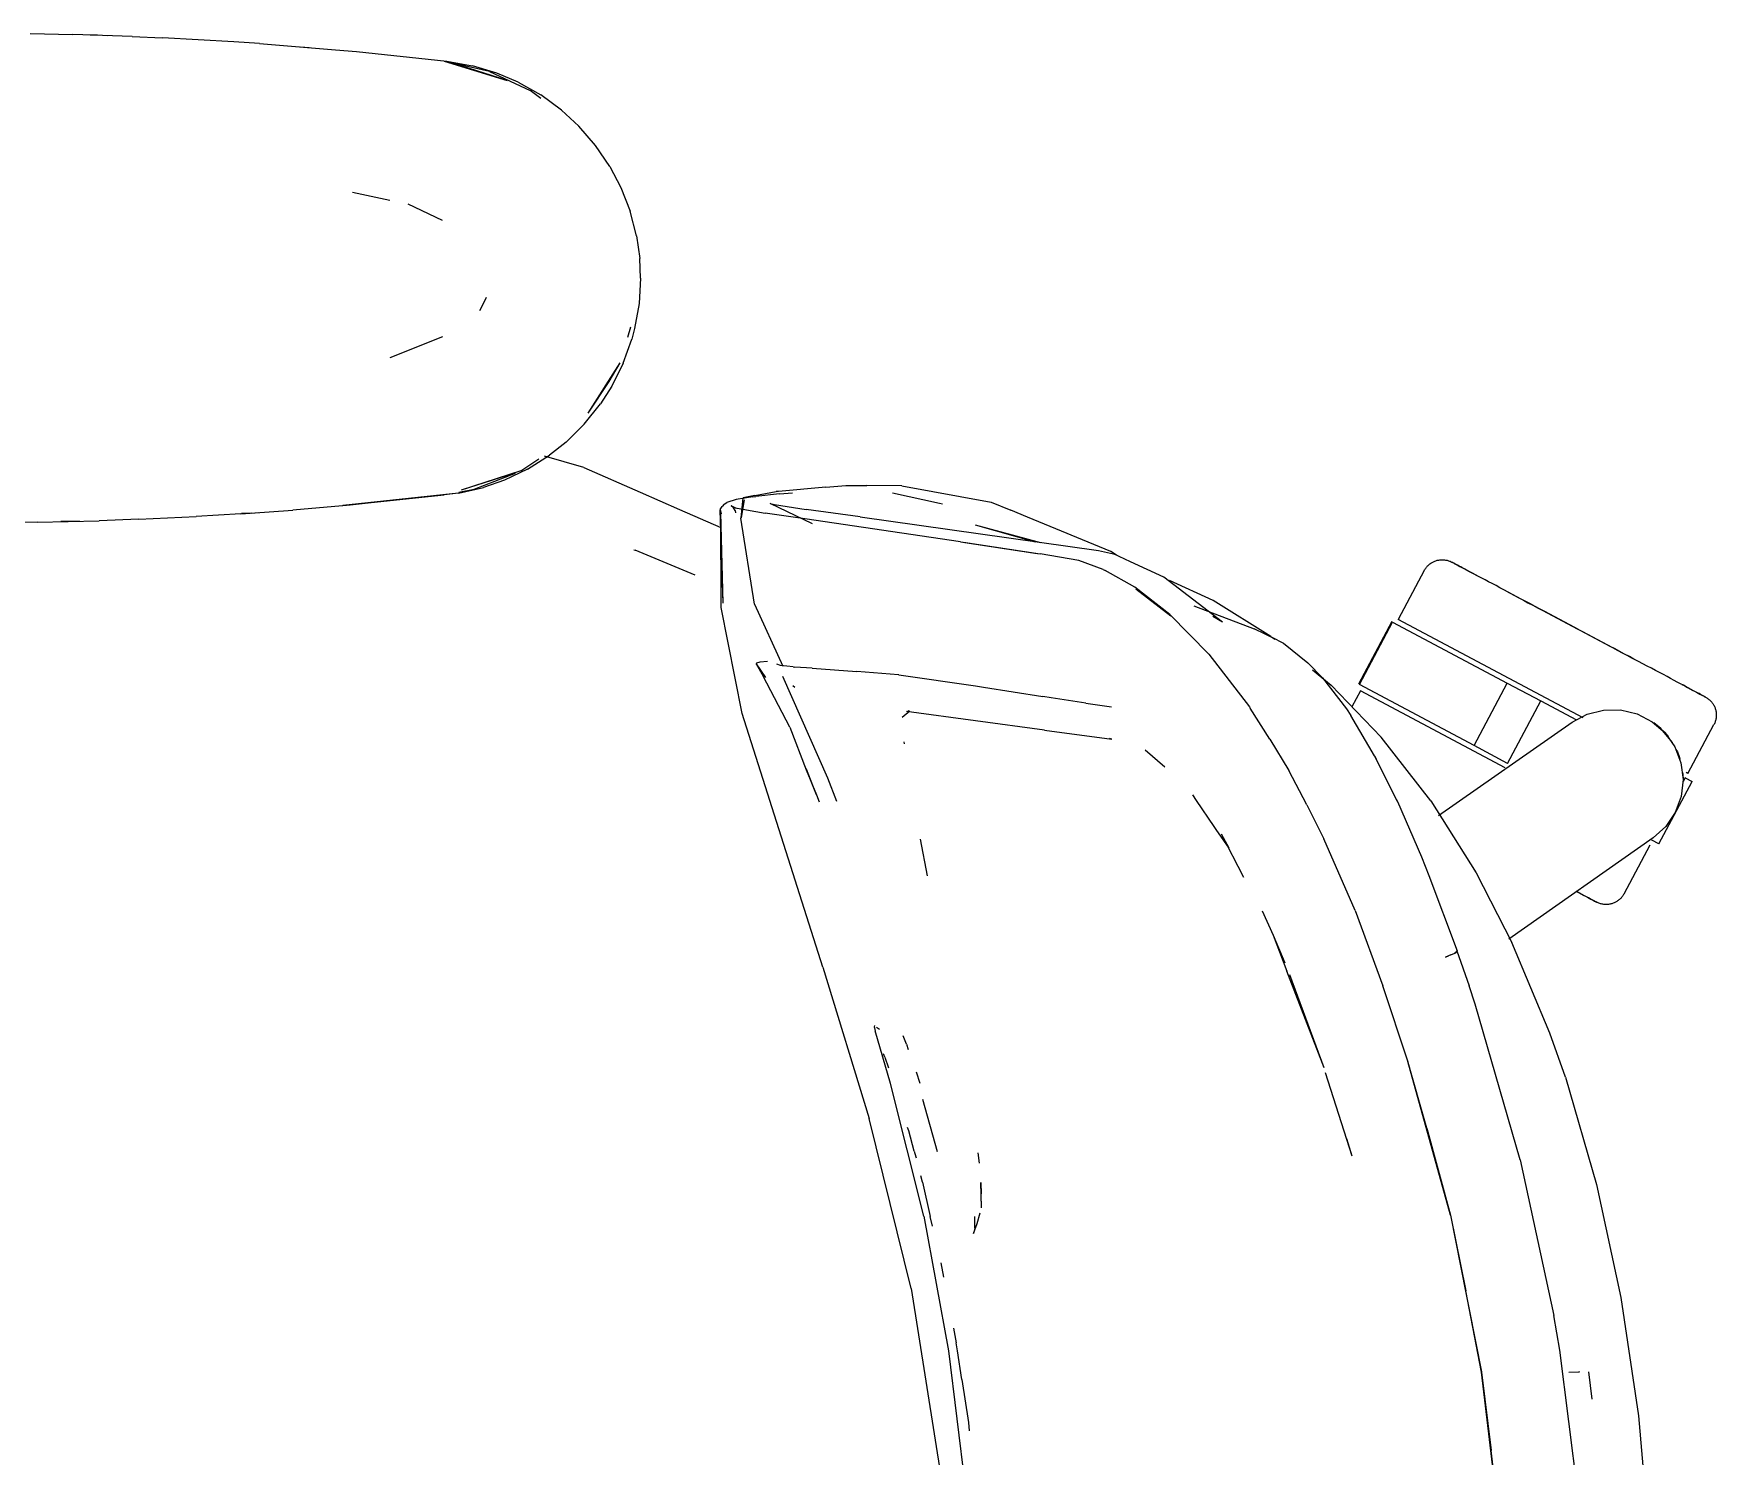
# Model space of a CAD drawing. Header units: millimetres. Extents: x 79795 to 317870, y -36033 to 97293.
# Drawn here: x 223622.6 to 223956, y 20010.4 to 20292.2 of the extents above; entities that cross this region are included whole.
import ezdxf

# ---------------------------------------------------------------- set-up
doc = ezdxf.new("R2010")
doc.units = ezdxf.units.MM
doc.header["$MEASUREMENT"] = 0
doc.layers.add('G-IMPT', color=8, linetype='CONTINUOUS', lineweight=9)
doc.layers.add('I-FURN', color=8, linetype='CONTINUOUS', lineweight=9)

msp = doc.modelspace()

# ---------------------------------------------------------------- linework, layer by layer
at = {"layer": 'G-IMPT'}
for p, q in [((223621.95, 20292.16), (223630.36, 20291.99)), ((223642.12, 20291.6), (223630.36, 20291.99)), ((223635.3, 20291.85), (223633.8, 20291.87)), ((223637.24, 20291.74), (223635.3, 20291.85)), ((223642.12, 20291.6), (223648.15, 20291.35)), ((223662.29, 20290.54), (223648.15, 20291.35)), ((223667.37, 20290.21), (223662.29, 20290.54)), ((223667.37, 20290.21), (223682.43, 20288.97)), ((223675.56, 20289.56), (223677.23, 20289.4)), ((223682.43, 20288.97), (223686.56, 20288.62)), ((223686.56, 20288.62), (223704.49, 20286.72)), ((223703.97, 20286.72), (223716.44, 20282.88)), ((223703.97, 20286.72), (223707.29, 20285.8)), ((223704.49, 20286.72), (223709.53, 20285.82)), ((223712.94, 20284.67), (223704.54, 20286.59)), ((223716.44, 20282.88), (223707.29, 20285.8)), ((223714.39, 20284.35), (223709.53, 20285.82)), ((223712.94, 20284.67), (223721.01, 20280.93)), ((223718.63, 20282.54), (223714.39, 20284.35)), ((223718.63, 20282.54), (223723.07, 20280.03)), ((223723.12, 20279.34), (223721.01, 20280.93)), ((223727.16, 20277.04), (223723.07, 20280.03)), ((223727.16, 20277.04), (223730.59, 20273.87)), ((223733.92, 20270.03), (223730.59, 20273.87)), ((223736.75, 20265.87), (223733.92, 20270.03)), ((223736.75, 20265.87), (223738.94, 20261.7)), ((223685.77, 20260.75), (223693.21, 20259.17)), ((223738.94, 20261.7), (223740.77, 20256.99)), ((223703.6, 20255.14), (223696.82, 20258.41)), ((223742.03, 20252.12), (223740.77, 20256.99)), ((223742.03, 20252.12), (223742.68, 20247.61)), ((223742.85, 20243.76), (223742.68, 20247.61)), ((223742.85, 20243.76), (223742.55, 20238.72)), ((223712.24, 20239.94), (223711.22, 20237.72)), ((223711.22, 20237.72), (223710.92, 20237.26)), ((223742.55, 20238.72), (223741.68, 20233.77)), ((223740.31, 20232.08), (223740.93, 20234.11)), ((223741.68, 20233.77), (223741.11, 20231.65)), ((223693.27, 20228.05), (223703.7, 20232.19)), ((223739.4, 20226.87), (223741.11, 20231.65)), ((223738.75, 20226.97), (223732.43, 20217.02)), ((223738.75, 20226.97), (223736.59, 20223.29)), ((223739.4, 20226.87), (223737.16, 20222.36)), ((223736.59, 20223.29), (223732.43, 20217.02)), ((223737.16, 20222.36), (223734.89, 20218.82)), ((223731.7, 20214.84), (223734.89, 20218.82)), ((223731.7, 20214.84), (223728.1, 20211.29)), ((223728.1, 20211.29), (223724.79, 20208.67)), ((223719.14, 20205.55), (223722.72, 20207.97)), ((223720.47, 20205.94), (223724.79, 20208.67)), ((223731.63, 20206.23), (223723.8, 20208.48)), ((223719.14, 20205.55), (223707.29, 20201.73)), ((223716.44, 20204.64), (223707.29, 20201.73)), ((223709.92, 20201.94), (223718.1, 20205.14)), ((223715.88, 20203.75), (223711.75, 20202.3)), ((223720.47, 20205.94), (223715.88, 20203.75)), ((223719.14, 20205.55), (223716.44, 20204.64)), ((223731.63, 20206.23), (223742.75, 20201.37)), ((223706.79, 20201.15), (223683.84, 20198.69)), ((223683.84, 20198.69), (223703.97, 20200.81)), ((223706.79, 20201.15), (223685.35, 20198.79)), ((223706.79, 20201.15), (223703.97, 20200.81)), ((223706.79, 20201.15), (223711.75, 20202.3)), ((223706.87, 20201.36), (223709.92, 20201.94)), ((223742.75, 20201.37), (223750.58, 20197.95)), ((223761.79, 20199.87), (223759.92, 20199.32)), ((223765.06, 20200.41), (223761.79, 20199.87)), ((223763.39, 20199.81), (223762.7, 20196.23)), ((223762.77, 20196.27), (223763.15, 20200.22)), ((223763.39, 20199.81), (223762.77, 20196.27)), ((223765.48, 20200.67), (223763.15, 20200.22)), ((223765.06, 20200.41), (223765.68, 20200.49)), ((223765.48, 20200.67), (223769.73, 20201.48)), ((223770.36, 20201), (223765.68, 20200.49)), ((223770.2, 20201.52), (223769.73, 20201.48)), ((223779.52, 20202.33), (223770.2, 20201.52)), ((223770.36, 20201), (223772.96, 20201.22)), ((223779.52, 20202.33), (223783.48, 20202.67)), ((223783.48, 20202.67), (223787.65, 20202.67)), ((223794.61, 20202.64), (223787.65, 20202.67)), ((223792.75, 20201.23), (223802.06, 20199.19)), ((223794.61, 20202.64), (223812.31, 20199.4)), ((223643.49, 20195.98), (223654.8, 20196.52)), ((223663.67, 20197.08), (223654.8, 20196.52)), ((223663.67, 20197.08), (223673.96, 20197.81)), ((223665.71, 20197.22), (223663.81, 20197.13)), ((223665.71, 20197.22), (223667.13, 20197.35)), ((223685.35, 20198.79), (223673.96, 20197.81)), ((223750.58, 20197.95), (223758.75, 20194.38)), ((223758.62, 20197.93), (223759.01, 20198.51)), ((223758.62, 20197.93), (223758.81, 20197.07)), ((223759.23, 20179.37), (223758.64, 20197.82)), ((223758.64, 20197.82), (223758.74, 20197.35)), ((223759.23, 20179.37), (223758.74, 20197.35)), ((223758.79, 20178.49), (223758.74, 20197.35)), ((223758.74, 20197.35), (223758.78, 20197.18)), ((223758.81, 20197.07), (223758.78, 20197.18)), ((223759.38, 20199), (223759.01, 20198.51)), ((223759.38, 20199), (223759.92, 20199.32)), ((223761.28, 20198.28), (223760.77, 20198.68)), ((223761.87, 20198.12), (223760.77, 20198.68)), ((223761.87, 20198.12), (223761.25, 20198.29)), ((223761.25, 20198.29), (223767.52, 20197.18)), ((223761.6, 20197.74), (223761.28, 20198.28)), ((223761.6, 20197.74), (223761.67, 20197.24)), ((223775.37, 20196.07), (223767.52, 20197.18)), ((223776.92, 20195.08), (223768.49, 20199.09)), ((223768.49, 20199.09), (223769.35, 20198.94)), ((223769.35, 20198.94), (223774.37, 20198.11)), ((223774.37, 20198.11), (223775.67, 20197.89)), ((223786.34, 20196.45), (223775.67, 20197.89)), ((223786.34, 20196.45), (223833.55, 20189.78)), ((223802.06, 20199.19), (223802.63, 20199.03)), ((223812.31, 20199.4), (223816.17, 20197.81)), ((223819.53, 20196.42), (223816.17, 20197.81)), ((223835.99, 20189.62), (223819.53, 20196.42)), ((223623.31, 20195.39), (223617.84, 20195.32)), ((223623.31, 20195.39), (223635.61, 20195.68)), ((223630.08, 20195.53), (223628.01, 20195.53)), ((223631.74, 20195.61), (223630.08, 20195.53)), ((223643.49, 20195.98), (223635.61, 20195.68)), ((223765.42, 20179.19), (223762.7, 20196.23)), ((223806.25, 20191.51), (223775.37, 20196.07)), ((223809.13, 20194.91), (223821.02, 20191.55)), ((223809.13, 20194.91), (223822.08, 20191.4)), ((223741.52, 20189.95), (223741.79, 20189.84)), ((223753.65, 20184.92), (223741.79, 20189.84)), ((223806.25, 20191.51), (223821.43, 20189.18)), ((223806.85, 20191.42), (223822.01, 20189.12)), ((223806.85, 20191.42), (223821.43, 20189.18)), ((223833.55, 20189.78), (223836.54, 20189.13)), ((223837.16, 20188.85), (223835.99, 20189.62)), ((223829.68, 20187.82), (223822.01, 20189.12)), ((223834.47, 20186.06), (223829.68, 20187.82)), ((223839.91, 20187.57), (223836.54, 20189.13)), ((223846.48, 20184.5), (223839.91, 20187.57)), ((223834.47, 20186.06), (223834.9, 20185.85)), ((223840.73, 20182.56), (223834.9, 20185.85)), ((223858.13, 20175.59), (223846.48, 20184.5)), ((223856.25, 20179.88), (223847.62, 20183.86)), ((223847.7, 20177.14), (223840.73, 20182.56)), ((223840.96, 20182.24), (223847.91, 20176.84)), ((223840.96, 20182.24), (223844.33, 20179.65)), ((223847.91, 20176.84), (223844.33, 20179.65)), ((223867.69, 20172.75), (223856.25, 20179.88)), ((223762.98, 20157.53), (223758.79, 20178.49)), ((223765.42, 20179.19), (223771, 20166.89)), ((223847.7, 20177.14), (223855.43, 20169.24)), ((223852.48, 20178.82), (223864.39, 20174.31)), ((223858.13, 20175.59), (223856.18, 20176.7)), ((223866.61, 20173.24), (223864.39, 20174.31)), ((223869.05, 20172.06), (223866.61, 20173.24)), ((223867.69, 20172.75), (223868.46, 20172.25)), ((223869.05, 20172.06), (223870.19, 20171.45)), ((223870.19, 20171.45), (223875.05, 20167.58)), ((223765.78, 20167.38), (223765.75, 20167.21)), ((223765.81, 20167.51), (223765.78, 20167.38)), ((223765.78, 20167.38), (223767.62, 20164.67)), ((223765.78, 20167.38), (223767.13, 20164.92)), ((223766.5, 20167.66), (223765.81, 20167.51)), ((223768.02, 20167.82), (223766.5, 20167.66)), ((223769.76, 20167.34), (223770.53, 20167.07)), ((223770.6, 20167.04), (223770.53, 20167.07)), ((223773.06, 20166.76), (223770.6, 20167.04)), ((223773.06, 20166.76), (223773.43, 20166.72)), ((223776.84, 20166.47), (223773.43, 20166.72)), ((223776.84, 20166.47), (223785.68, 20165.83)), ((223855.43, 20169.24), (223863.45, 20158.81)), ((223877.95, 20164.56), (223875.05, 20167.58)), ((223772.41, 20154.81), (223767.13, 20164.92)), ((223779.96, 20144.71), (223771.04, 20164.87)), ((223773.41, 20162.7), (223772.98, 20162.97)), ((223793.92, 20165.21), (223785.68, 20165.83)), ((223794, 20165.2), (223793.92, 20165.21)), ((223794, 20165.2), (223809.22, 20162.99)), ((223809.22, 20162.99), (223810.77, 20162.75)), ((223875.94, 20166.14), (223879.62, 20163.14)), ((223877.95, 20164.56), (223882.66, 20158.43)), ((223879.62, 20163.14), (223889.57, 20152.85)), ((223810.77, 20162.75), (223822.54, 20160.88)), ((223824.2, 20160.62), (223822.54, 20160.88)), ((223831.04, 20159.56), (223824.2, 20160.62)), ((223778.97, 20107.29), (223762.98, 20157.53)), ((223794.66, 20156.82), (223796.22, 20158.07)), ((223795.52, 20157.94), (223795.78, 20157.99)), ((223822.85, 20154.2), (223795.52, 20157.94)), ((223796.01, 20158.03), (223795.78, 20157.99)), ((223831.04, 20159.56), (223836.11, 20158.81)), ((223863.45, 20158.81), (223863.62, 20158.55)), ((223867.5, 20152.45), (223863.62, 20158.55)), ((223882.66, 20158.43), (223883.52, 20157.14)), ((223888.26, 20149.14), (223883.52, 20157.14)), ((223772.41, 20154.81), (223775.66, 20146.34)), ((223822.85, 20154.2), (223836.21, 20152.42)), ((223795.02, 20151.88), (223795.06, 20151.53)), ((223836.21, 20152.42), (223835.73, 20152.57)), ((223846.7, 20146.92), (223842.8, 20150.26)), ((223867.5, 20152.45), (223871.27, 20146.22)), ((223899.38, 20140.25), (223889.57, 20152.85)), ((223777.68, 20141.44), (223775.66, 20146.55)), ((223775.66, 20146.55), (223777.06, 20143.01)), ((223775.66, 20146.34), (223777.68, 20141.44)), ((223892.56, 20140.53), (223888.26, 20149.14)), ((223892.78, 20140.09), (223888.26, 20149.14)), ((223888.26, 20149.14), (223888.56, 20148.54)), ((223892.78, 20140.09), (223888.56, 20148.54)), ((223781.7, 20140.12), (223779.96, 20144.71)), ((223874.84, 20139.43), (223871.27, 20146.22)), ((223777.68, 20141.44), (223778.24, 20140.03)), ((223852.98, 20140.29), (223852.23, 20141.39)), ((223856.47, 20135.16), (223852.98, 20140.29)), ((223892.56, 20140.53), (223892.78, 20140.09)), ((223892.78, 20140.09), (223897.56, 20129.13)), ((223899.38, 20140.25), (223908.35, 20125.95)), ((223874.84, 20139.43), (223878.23, 20132.71)), ((223856.87, 20134.58), (223856.47, 20135.16)), ((223859.42, 20130.82), (223856.87, 20134.58)), ((223859.42, 20130.82), (223857.92, 20133.6)), ((223862.33, 20125.07), (223857.92, 20133.6)), ((223799.69, 20125.4), (223798.28, 20132.66)), ((223884.41, 20118.48), (223878.23, 20132.71)), ((223897.56, 20129.13), (223899.03, 20125.45)), ((223899.03, 20125.45), (223904.61, 20110.49)), ((223908.35, 20125.95), (223915.45, 20112.17)), ((223865.98, 20118.45), (223868.17, 20113.6)), ((223884.41, 20118.48), (223889.87, 20103.6)), ((223868.17, 20113.6), (223870.48, 20108.16)), ((223868.17, 20113.6), (223870.9, 20106.52)), ((223903.34, 20109.71), (223902.28, 20109.28)), ((223903.34, 20109.71), (223902.88, 20109.51)), ((223903.34, 20109.71), (223904.17, 20110.09)), ((223903.34, 20109.71), (223903.99, 20109.99)), ((223903.99, 20109.99), (223904.17, 20110.09)), ((223904.57, 20110.36), (223904.17, 20110.09)), ((223904.17, 20110.09), (223904.56, 20110.31)), ((223904.57, 20110.36), (223904.56, 20110.31)), ((223904.61, 20110.49), (223904.57, 20110.36)), ((223904.57, 20110.36), (223904.57, 20110.49)), ((223904.57, 20110.49), (223906.98, 20103.56)), ((223922.96, 20094.2), (223915.45, 20112.17)), ((223778.97, 20107.29), (223788.16, 20077.31)), ((223871.56, 20104.79), (223870.9, 20106.52)), ((223902.28, 20109.28), (223902.88, 20109.51)), ((223878.28, 20087.35), (223871.46, 20105.75)), ((223878.28, 20087.35), (223871.56, 20104.79)), ((223894.87, 20088.68), (223889.87, 20103.6)), ((223908.17, 20099.95), (223906.98, 20103.56)), ((223917.11, 20069.12), (223908.17, 20099.95)), ((223789.2, 20095.72), (223789.12, 20095.49)), ((223789.12, 20095.49), (223789.17, 20095.26)), ((223789.17, 20095.26), (223789.25, 20094.96)), ((223789.25, 20094.96), (223789.31, 20094.69)), ((223792.39, 20084.27), (223789.31, 20094.69)), ((223790.21, 20094.95), (223789.6, 20095.33)), ((223790.21, 20094.95), (223790, 20095.1)), ((223795.51, 20092.02), (223794.9, 20093.68)), ((223926.04, 20085.47), (223922.96, 20094.2)), ((223791.23, 20089.46), (223790.98, 20090.12)), ((223795.51, 20092.02), (223795.89, 20091.01)), ((223791.23, 20089.46), (223791.97, 20087.37)), ((223798.23, 20084.26), (223797.5, 20086.47)), ((223883.81, 20069.87), (223878.55, 20086.36)), ((223898.6, 20075.43), (223894.83, 20088.6)), ((223903.26, 20058.19), (223894.83, 20088.6)), ((223903.26, 20058.19), (223894.87, 20088.68)), ((223798.93, 20057.95), (223792.39, 20084.27)), ((223926.04, 20085.47), (223932.21, 20064.22)), ((223798.67, 20081.17), (223801.58, 20070.77)), ((223796.47, 20043.63), (223788.16, 20077.31)), ((223795.97, 20074.84), (223795.76, 20075.53)), ((223797.08, 20070.84), (223795.97, 20074.84)), ((223883.81, 20069.87), (223882.73, 20073.31)), ((223898.6, 20075.43), (223903.26, 20058.19)), ((223797.08, 20070.84), (223797.4, 20069.7)), ((223797.4, 20069.7), (223797.45, 20069.52)), ((223809.96, 20068.45), (223809.74, 20070.54)), ((223917.11, 20069.12), (223923.78, 20038.33)), ((223798.7, 20064.68), (223798.36, 20065.98)), ((223798.7, 20064.68), (223800.25, 20057.93)), ((223810.36, 20059.6), (223810.27, 20064.65)), ((223810.27, 20064.65), (223810.35, 20062.38)), ((223932.21, 20064.22), (223937.02, 20041.86)), ((223810.36, 20059.6), (223810.35, 20062.38)), ((223798.93, 20057.95), (223803.86, 20031.28)), ((223800.71, 20055.96), (223800.25, 20057.93)), ((223808.82, 20054.54), (223809.51, 20056.49)), ((223809.04, 20055.59), (223809.07, 20057.89)), ((223809.08, 20057.75), (223809.07, 20057.89)), ((223809.51, 20056.49), (223810.11, 20058.65)), ((223903.26, 20058.19), (223909.43, 20027.06)), ((223903.26, 20058.19), (223906.33, 20043.16)), ((223903.26, 20058.19), (223909.43, 20027.14)), ((223809.04, 20055.59), (223808.82, 20054.54)), ((223802.91, 20045.91), (223802.37, 20048.72)), ((223796.47, 20043.63), (223802.47, 20005.72)), ((223909.43, 20027.06), (223906.33, 20043.16)), ((223937.02, 20041.86), (223940.52, 20018.44)), ((223924.97, 20031.41), (223923.78, 20038.33)), ((223804.83, 20035.81), (223805.39, 20032.9)), ((223803.86, 20031.28), (223807.16, 20004.36)), ((223805.63, 20031.28), (223805.39, 20032.9)), ((223806.49, 20025.65), (223805.63, 20031.28)), ((223928.78, 20001.24), (223924.97, 20031.41)), ((223913.25, 19995.55), (223909.43, 20027.14)), ((223913.22, 19995.51), (223909.43, 20027.06)), ((223909.43, 20027.06), (223911.37, 20011.58)), ((223926.76, 20027.1), (223928.85, 20027.17)), ((223928.85, 20027.17), (223928.74, 20027.17)), ((223930.61, 20027.14), (223931.26, 20021.73)), ((223806.49, 20025.65), (223807.78, 20017.13)), ((223807.78, 20017.13), (223807.96, 20015.47)), ((223940.52, 20018.44), (223942.78, 19992.87)), ((223913.22, 19995.51), (223911.37, 20011.58))]:
    msp.add_line(p, q, dxfattribs=at)
at = {"layer": 'I-FURN'}
for p, q in [((223898.34, 20186.25), (223898.44, 20186.38)), ((223898.44, 20186.38), (223898.54, 20186.5)), ((223898.54, 20186.5), (223898.64, 20186.63)), ((223898.64, 20186.63), (223898.75, 20186.75)), ((223898.75, 20186.75), (223898.87, 20186.86)), ((223898.87, 20186.86), (223898.98, 20186.97)), ((223898.98, 20186.97), (223899.11, 20187.07)), ((223899.11, 20187.07), (223899.23, 20187.17)), ((223899.23, 20187.17), (223899.37, 20187.27)), ((223899.37, 20187.27), (223899.5, 20187.35)), ((223899.5, 20187.35), (223899.64, 20187.44)), ((223899.64, 20187.44), (223899.78, 20187.51)), ((223899.78, 20187.51), (223899.92, 20187.59)), ((223899.92, 20187.59), (223900.07, 20187.65)), ((223900.07, 20187.65), (223900.22, 20187.71)), ((223900.22, 20187.71), (223900.37, 20187.77)), ((223900.37, 20187.77), (223900.53, 20187.81)), ((223900.53, 20187.81), (223900.68, 20187.86)), ((223900.68, 20187.86), (223900.84, 20187.89)), ((223900.84, 20187.89), (223901, 20187.92)), ((223901, 20187.92), (223901.16, 20187.94)), ((223901.16, 20187.94), (223901.32, 20187.96)), ((223901.32, 20187.96), (223901.48, 20187.97)), ((223901.48, 20187.97), (223901.64, 20187.97)), ((223901.64, 20187.97), (223901.8, 20187.97)), ((223901.8, 20187.97), (223901.96, 20187.96)), ((223901.96, 20187.96), (223902.12, 20187.95)), ((223902.12, 20187.95), (223902.28, 20187.92)), ((223902.28, 20187.92), (223902.44, 20187.9)), ((223902.44, 20187.9), (223902.6, 20187.86)), ((223902.6, 20187.86), (223902.75, 20187.82)), ((223902.75, 20187.82), (223902.91, 20187.77)), ((223902.91, 20187.77), (223903.06, 20187.72)), ((223903.06, 20187.72), (223903.21, 20187.66)), ((223903.21, 20187.66), (223903.36, 20187.59)), ((223903.36, 20187.59), (223903.5, 20187.52)), ((223903.5, 20187.52), (223903.54, 20187.5)), ((223903.54, 20187.5), (223903.56, 20187.49)), ((223903.55, 20187.5), (223903.54, 20187.5)), ((223903.59, 20187.48), (223903.55, 20187.5)), ((223903.56, 20187.49), (223903.62, 20187.46)), ((223903.67, 20187.43), (223903.59, 20187.48)), ((223903.62, 20187.46), (223903.72, 20187.41)), ((223903.79, 20187.37), (223903.67, 20187.43)), ((223903.72, 20187.41), (223903.86, 20187.33)), ((223903.95, 20187.28), (223903.79, 20187.37)), ((223903.86, 20187.33), (223904.04, 20187.24)), ((223904.15, 20187.18), (223903.95, 20187.28)), ((223904.04, 20187.24), (223904.26, 20187.12)), ((223904.4, 20187.05), (223904.15, 20187.18)), ((223904.26, 20187.12), (223904.52, 20186.98)), ((223904.67, 20186.9), (223904.4, 20187.05)), ((223904.52, 20186.98), (223904.82, 20186.82)), ((223904.99, 20186.73), (223904.67, 20186.9)), ((223904.82, 20186.82), (223905.15, 20186.65)), ((223905.35, 20186.54), (223904.99, 20186.73)), ((223905.15, 20186.65), (223905.52, 20186.45)), ((223905.74, 20186.33), (223905.35, 20186.54)), ((223905.52, 20186.45), (223905.93, 20186.23)), ((223906.17, 20186.1), (223905.74, 20186.33)), ((223898.09, 20185.84), (223892.94, 20176.15)), ((223898.09, 20185.84), (223898.17, 20185.98)), ((223898.17, 20185.98), (223898.25, 20186.11)), ((223898.25, 20186.11), (223898.34, 20186.25)), ((223905.93, 20186.23), (223906.38, 20185.99)), ((223906.64, 20185.86), (223906.17, 20186.1)), ((223906.38, 20185.99), (223906.86, 20185.74)), ((223907.14, 20185.59), (223906.64, 20185.86)), ((223906.86, 20185.74), (223907.38, 20185.46)), ((223907.67, 20185.3), (223907.14, 20185.59)), ((223907.38, 20185.46), (223907.93, 20185.17)), ((223908.24, 20185), (223907.67, 20185.3)), ((223907.93, 20185.17), (223908.51, 20184.86)), ((223908.84, 20184.68), (223908.24, 20185)), ((223909.48, 20184.35), (223908.84, 20184.68)), ((223910.14, 20183.99), (223909.48, 20184.35)), ((223910.84, 20183.62), (223910.14, 20183.99)), ((223911.56, 20183.24), (223910.84, 20183.62)), ((223912.31, 20182.84), (223911.56, 20183.24)), ((223913.08, 20182.43), (223912.31, 20182.84)), ((223913.88, 20182), (223913.08, 20182.43)), ((223914.71, 20181.56), (223913.88, 20182)), ((223914.26, 20181.8), (223915.1, 20181.36)), ((223915.56, 20181.11), (223914.71, 20181.56)), ((223915.1, 20181.36), (223915.95, 20180.9)), ((223916.42, 20180.65), (223915.56, 20181.11)), ((223915.95, 20180.9), (223916.83, 20180.44)), ((223917.31, 20180.18), (223916.42, 20180.65)), ((223916.83, 20180.44), (223917.73, 20179.96)), ((223918.22, 20179.7), (223917.31, 20180.18)), ((223917.73, 20179.96), (223918.64, 20179.47)), ((223919.14, 20179.21), (223918.22, 20179.7)), ((223918.64, 20179.47), (223919.57, 20178.98)), ((223920.08, 20178.71), (223919.14, 20179.21)), ((223919.57, 20178.98), (223920.51, 20178.48)), ((223921.03, 20178.2), (223920.08, 20178.71)), ((223920.51, 20178.48), (223921.47, 20177.97)), ((223921.99, 20177.69), (223921.03, 20178.2)), ((223921.47, 20177.97), (223922.44, 20177.45)), ((223922.97, 20177.17), (223921.99, 20177.69)), ((223922.44, 20177.45), (223923.42, 20176.93)), ((223923.95, 20176.65), (223922.97, 20177.17)), ((223923.42, 20176.93), (223924.4, 20176.41)), ((223924.94, 20176.12), (223923.95, 20176.65)), ((223924.4, 20176.41), (223925.4, 20175.88)), ((223891.65, 20175.71), (223885.07, 20163.34)), ((223885.24, 20163.25), (223891.82, 20175.61)), ((223891.82, 20175.61), (223914.53, 20163.54)), ((223929.55, 20156.69), (223892.94, 20176.15)), ((223925.94, 20175.59), (223924.94, 20176.12)), ((223925.4, 20175.88), (223926.4, 20175.35)), ((223926.94, 20175.06), (223925.94, 20175.59)), ((223926.4, 20175.35), (223927.4, 20174.81)), ((223927.94, 20174.53), (223926.94, 20175.06)), ((223927.4, 20174.81), (223928.41, 20174.28)), ((223928.95, 20173.99), (223927.94, 20174.53)), ((223928.41, 20174.28), (223929.41, 20173.75)), ((223929.95, 20173.46), (223928.95, 20173.99)), ((223929.41, 20173.75), (223930.42, 20173.21)), ((223930.96, 20172.92), (223929.95, 20173.46)), ((223930.42, 20173.21), (223931.42, 20172.68)), ((223931.96, 20172.39), (223930.96, 20172.92)), ((223931.42, 20172.68), (223932.41, 20172.15)), ((223932.95, 20171.86), (223931.96, 20172.39)), ((223932.41, 20172.15), (223933.41, 20171.62)), ((223933.94, 20171.34), (223932.95, 20171.86)), ((223933.41, 20171.62), (223934.39, 20171.1)), ((223934.92, 20170.82), (223933.94, 20171.34)), ((223934.39, 20171.1), (223935.36, 20170.58)), ((223935.88, 20170.3), (223934.92, 20170.82)), ((223935.36, 20170.58), (223936.33, 20170.07)), ((223936.84, 20169.8), (223935.88, 20170.3)), ((223936.33, 20170.07), (223937.28, 20169.56)), ((223937.79, 20169.29), (223936.84, 20169.8)), ((223937.28, 20169.56), (223938.22, 20169.06)), ((223938.72, 20168.8), (223937.79, 20169.29)), ((223938.22, 20169.06), (223939.14, 20168.57)), ((223939.63, 20168.31), (223938.72, 20168.8)), ((223939.14, 20168.57), (223940.04, 20168.09)), ((223940.53, 20167.84), (223939.63, 20168.31)), ((223941.4, 20167.37), (223940.53, 20167.84)), ((223942.26, 20166.91), (223941.4, 20167.37)), ((223943.09, 20166.47), (223942.26, 20166.91)), ((223943.91, 20166.04), (223943.09, 20166.47)), ((223907.95, 20151.18), (223885.24, 20163.25)), ((223907.95, 20151.18), (223914.53, 20163.54)), ((223914.53, 20163.54), (223921.17, 20160.01)), ((223944.69, 20165.62), (223943.91, 20166.04)), ((223945.46, 20165.22), (223944.69, 20165.62)), ((223946.19, 20164.82), (223945.46, 20165.22)), ((223946.9, 20164.45), (223946.19, 20164.82)), ((223947.58, 20164.09), (223946.9, 20164.45)), ((223948.22, 20163.74), (223947.58, 20164.09)), ((223948.84, 20163.42), (223948.22, 20163.74)), ((223949.42, 20163.11), (223948.84, 20163.42)), ((223949.11, 20163.27), (223949.68, 20162.97)), ((223949.98, 20162.81), (223949.42, 20163.11)), ((223949.68, 20162.97), (223950.22, 20162.68)), ((223885.43, 20162.02), (223883.75, 20158.87)), ((223914.12, 20146.76), (223885.43, 20162.02)), ((223914.59, 20147.65), (223921.17, 20160.01)), ((223921.17, 20160.01), (223928.22, 20156.26)), ((223950.49, 20162.54), (223949.98, 20162.81)), ((223950.22, 20162.68), (223950.72, 20162.42)), ((223950.97, 20162.28), (223950.49, 20162.54)), ((223950.72, 20162.42), (223951.18, 20162.17)), ((223951.42, 20162.04), (223950.97, 20162.28)), ((223951.18, 20162.17), (223951.61, 20161.94)), ((223951.83, 20161.83), (223951.42, 20162.04)), ((223951.61, 20161.94), (223952.01, 20161.73)), ((223952.2, 20161.63), (223951.83, 20161.83)), ((223952.01, 20161.73), (223952.36, 20161.54)), ((223952.54, 20161.45), (223952.2, 20161.63)), ((223952.36, 20161.54), (223952.68, 20161.37)), ((223952.84, 20161.29), (223952.54, 20161.45)), ((223952.68, 20161.37), (223952.96, 20161.23)), ((223953.09, 20161.15), (223952.84, 20161.29)), ((223952.96, 20161.23), (223953.2, 20161.1)), ((223953.31, 20161.04), (223953.09, 20161.15)), ((223953.2, 20161.1), (223953.4, 20160.99)), ((223953.49, 20160.94), (223953.31, 20161.04)), ((223953.4, 20160.99), (223953.56, 20160.9)), ((223953.63, 20160.87), (223953.49, 20160.94)), ((223953.56, 20160.9), (223953.69, 20160.84)), ((223953.73, 20160.81), (223953.63, 20160.87)), ((223953.69, 20160.84), (223953.77, 20160.8)), ((223953.79, 20160.78), (223953.73, 20160.81)), ((223953.77, 20160.8), (223953.81, 20160.77)), ((223953.81, 20160.77), (223953.79, 20160.78)), ((223953.81, 20160.77), (223953.96, 20160.69)), ((223953.81, 20160.77), (223953.81, 20160.77)), ((223953.96, 20160.69), (223954.09, 20160.61)), ((223954.09, 20160.61), (223954.23, 20160.52)), ((223954.23, 20160.52), (223954.36, 20160.42)), ((223954.36, 20160.42), (223954.48, 20160.32)), ((223954.48, 20160.32), (223954.61, 20160.22)), ((223954.61, 20160.22), (223954.72, 20160.11)), ((223954.72, 20160.11), (223954.84, 20159.99)), ((223954.84, 20159.99), (223954.95, 20159.88)), ((223954.95, 20159.88), (223955.05, 20159.75)), ((223955.05, 20159.75), (223955.15, 20159.63)), ((223955.15, 20159.63), (223955.24, 20159.49)), ((223927.36, 20155.79), (223930.34, 20157.38)), ((223930.34, 20157.38), (223933.61, 20158.21)), ((223933.61, 20158.21), (223936.98, 20158.23)), ((223936.98, 20158.23), (223940.26, 20157.45)), ((223940.26, 20157.45), (223943.26, 20155.9)), ((223955.24, 20159.49), (223955.33, 20159.36)), ((223955.33, 20159.36), (223955.42, 20159.22)), ((223955.42, 20159.22), (223955.49, 20159.08)), ((223955.49, 20159.08), (223955.57, 20158.94)), ((223955.57, 20158.94), (223955.63, 20158.79)), ((223955.63, 20158.79), (223955.69, 20158.64)), ((223955.69, 20158.64), (223955.75, 20158.49)), ((223955.75, 20158.49), (223955.79, 20158.33)), ((223955.79, 20158.33), (223955.84, 20158.18)), ((223955.84, 20158.18), (223955.87, 20158.02)), ((223955.87, 20156.42), (223955.84, 20156.26)), ((223955.87, 20158.02), (223955.9, 20157.86)), ((223955.9, 20156.58), (223955.87, 20156.42)), ((223955.9, 20157.86), (223955.92, 20157.7)), ((223955.92, 20156.74), (223955.9, 20156.58)), ((223955.92, 20157.7), (223955.94, 20157.54)), ((223955.94, 20156.9), (223955.92, 20156.74)), ((223955.94, 20157.54), (223955.95, 20157.38)), ((223955.95, 20157.06), (223955.94, 20156.9)), ((223955.95, 20157.38), (223955.95, 20157.22)), ((223955.95, 20157.22), (223955.95, 20157.06)), ((223900.93, 20137.29), (223927.36, 20155.79)), ((223943.26, 20155.9), (223945.8, 20153.68)), ((223944.96, 20154.54), (223943.54, 20155.7)), ((223947.25, 20151.76), (223944.96, 20154.54)), ((223945.8, 20153.68), (223947.73, 20150.92)), ((223950.33, 20145.63), (223955.48, 20155.32)), ((223955.5, 20155.36), (223955.48, 20155.32)), ((223955.57, 20155.5), (223955.5, 20155.36)), ((223955.64, 20155.65), (223955.57, 20155.5)), ((223955.7, 20155.8), (223955.64, 20155.65)), ((223955.75, 20155.95), (223955.7, 20155.8)), ((223955.8, 20156.11), (223955.75, 20155.95)), ((223955.84, 20156.26), (223955.8, 20156.11)), ((223914.59, 20147.65), (223907.95, 20151.18)), ((223947.73, 20150.92), (223948.95, 20147.77)), ((223948.95, 20147.77), (223949.38, 20144.43)), ((223944.57, 20131.71), (223951.14, 20144.07)), ((223949.38, 20144.43), (223948.99, 20141.07)), ((223949.75, 20144.81), (223949.35, 20144.06)), ((223949.83, 20144.77), (223949.75, 20144.81)), ((223949.75, 20144.81), (223951.14, 20144.07)), ((223950.33, 20145.63), (223949.96, 20145.83)), ((223948.99, 20141.07), (223947.82, 20137.91)), ((223947.82, 20137.91), (223945.92, 20135.12)), ((223945.92, 20135.12), (223943.41, 20132.87)), ((223943.41, 20132.87), (223914.82, 20112.85)), ((223937.67, 20121.82), (223942.82, 20131.51)), ((223944.57, 20131.71), (223943.18, 20132.45)), ((223943.18, 20132.45), (223943.26, 20132.41)), ((223928.09, 20122.35), (223928.62, 20122.07)), ((223928.9, 20121.92), (223928.38, 20122.2)), ((223928.62, 20122.07), (223929.12, 20121.8)), ((223929.38, 20121.67), (223928.9, 20121.92)), ((223929.12, 20121.8), (223929.59, 20121.55)), ((223929.82, 20121.43), (223929.38, 20121.67)), ((223929.59, 20121.55), (223930.02, 20121.33)), ((223930.23, 20121.21), (223929.82, 20121.43)), ((223930.02, 20121.33), (223930.41, 20121.12)), ((223930.61, 20121.01), (223930.23, 20121.21)), ((223930.41, 20121.12), (223930.77, 20120.93)), ((223930.94, 20120.83), (223930.61, 20121.01)), ((223930.77, 20120.93), (223931.08, 20120.76)), ((223931.24, 20120.68), (223930.94, 20120.83)), ((223931.08, 20120.76), (223931.36, 20120.61)), ((223931.5, 20120.54), (223931.24, 20120.68)), ((223931.36, 20120.61), (223931.6, 20120.48)), ((223931.72, 20120.42), (223931.5, 20120.54)), ((223931.6, 20120.48), (223931.81, 20120.37)), ((223931.9, 20120.33), (223931.72, 20120.42)), ((223931.81, 20120.37), (223931.97, 20120.29)), ((223932.04, 20120.25), (223931.9, 20120.33)), ((223931.97, 20120.29), (223932.09, 20120.22)), ((223932.14, 20120.2), (223932.04, 20120.25)), ((223932.09, 20120.22), (223932.17, 20120.18)), ((223932.2, 20120.17), (223932.14, 20120.2)), ((223932.17, 20120.18), (223932.21, 20120.16)), ((223932.22, 20120.16), (223932.2, 20120.17)), ((223932.21, 20120.16), (223932.22, 20120.16)), ((223932.26, 20120.13), (223932.22, 20120.16)), ((223932.4, 20120.06), (223932.26, 20120.13)), ((223932.55, 20120), (223932.4, 20120.06)), ((223932.7, 20119.94), (223932.55, 20120)), ((223932.85, 20119.89), (223932.7, 20119.94)), ((223933.01, 20119.84), (223932.85, 20119.89)), ((223933.16, 20119.8), (223933.01, 20119.84)), ((223933.32, 20119.76), (223933.16, 20119.8)), ((223933.48, 20119.73), (223933.32, 20119.76)), ((223933.64, 20119.71), (223933.48, 20119.73)), ((223933.8, 20119.7), (223933.64, 20119.71)), ((223933.96, 20119.69), (223933.8, 20119.7)), ((223934.12, 20119.68), (223933.96, 20119.69)), ((223934.28, 20119.69), (223934.12, 20119.68)), ((223934.44, 20119.7), (223934.28, 20119.69)), ((223934.6, 20119.71), (223934.44, 20119.7)), ((223934.76, 20119.74), (223934.6, 20119.71)), ((223934.92, 20119.77), (223934.76, 20119.74)), ((223935.08, 20119.8), (223934.92, 20119.77)), ((223935.23, 20119.84), (223935.08, 20119.8)), ((223935.39, 20119.89), (223935.23, 20119.84)), ((223935.54, 20119.94), (223935.39, 20119.89)), ((223935.69, 20120), (223935.54, 20119.94)), ((223935.84, 20120.07), (223935.69, 20120)), ((223935.98, 20120.14), (223935.84, 20120.07)), ((223936.12, 20120.22), (223935.98, 20120.14)), ((223936.26, 20120.3), (223936.12, 20120.22)), ((223936.39, 20120.39), (223936.26, 20120.3)), ((223936.52, 20120.49), (223936.39, 20120.39)), ((223936.65, 20120.59), (223936.52, 20120.49)), ((223936.77, 20120.69), (223936.65, 20120.59)), ((223936.89, 20120.8), (223936.77, 20120.69)), ((223937.01, 20120.91), (223936.89, 20120.8)), ((223937.12, 20121.03), (223937.01, 20120.91)), ((223937.22, 20121.15), (223937.12, 20121.03)), ((223937.32, 20121.28), (223937.22, 20121.15)), ((223937.42, 20121.41), (223937.32, 20121.28)), ((223937.51, 20121.54), (223937.42, 20121.41)), ((223937.59, 20121.68), (223937.51, 20121.54)), ((223937.67, 20121.82), (223937.59, 20121.68))]:
    msp.add_line(p, q, dxfattribs=at)
for points in [[(223945.31, 20154.2), (223945.71, 20153.8), (223946.08, 20153.39), (223946.41, 20152.96)], [(223949.28, 20145.87), (223949.32, 20145.49), (223949.36, 20144.83), (223949.35, 20144.29), (223949.35, 20144.06)]]:
    msp.add_open_spline(points, degree=3, dxfattribs=at)
msp.add_open_spline([(223948.02, 20150.36), (223948.09, 20150.21), (223948.38, 20149.57), (223948.61, 20148.94), (223948.75, 20148.47)], degree=3, knots=[-0.5319761, -0.5319761, -0.5319761, -0.5319761, -0.5, -0.4, -0.4, -0.4, -0.4], dxfattribs=at)

doc.saveas('drawing.dxf')
